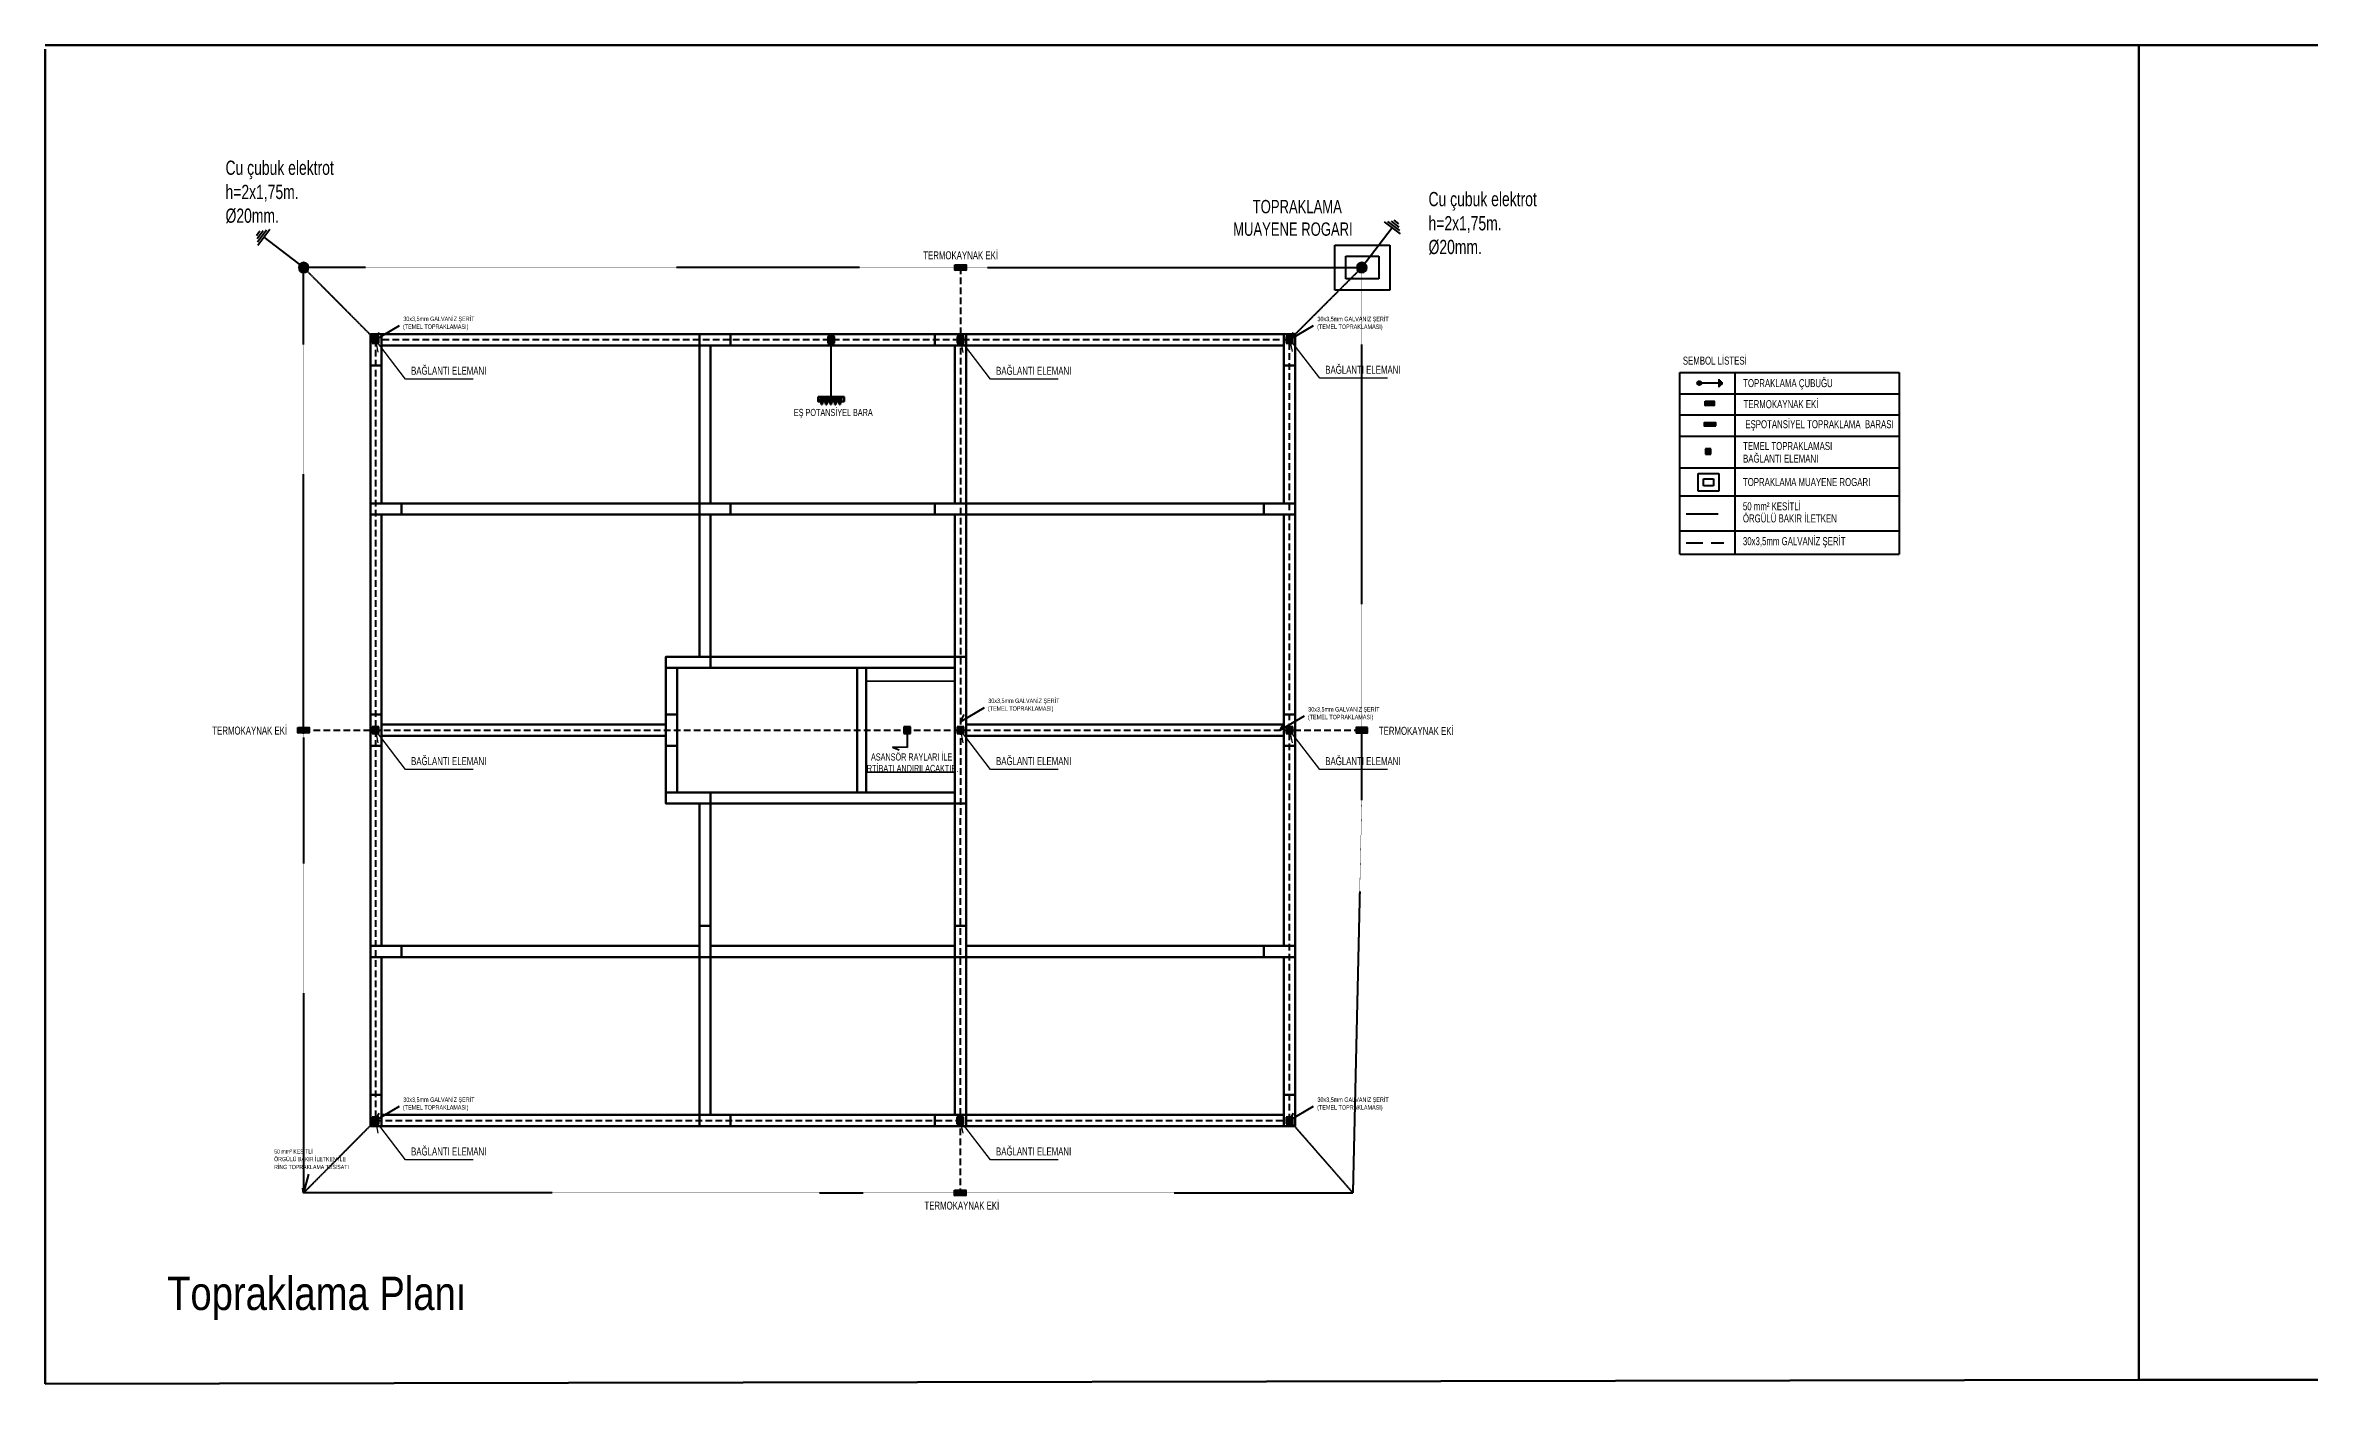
# Model space of a CAD drawing. Header units: millimetres. Extents: x 1811019 to 1873246, y -246515 to -243171.
# Drawn here: x 1848297 to 1853390, y -246515 to -243506 of the extents above; entities that cross this region are included whole.
import ezdxf

# ---------------------------------------------------------------- set-up
doc = ezdxf.new("R2010")
doc.units = ezdxf.units.MM
for name, pattern in [('ACAD_ISO10W100', [18, 12, -3, 0, -3]), ('CONTINOUS', [0]), ('CONTINU', [0]), ('DASHED', [0.75, 0.5, -0.25]), ('DASHED2', [0.375, 0.25, -0.125]), ('su yalıtım', [30, 12, -18])]:
    doc.linetypes.add(name, pattern=pattern)
doc.layers.add('00-TOPRAKLAMA', color=6, linetype='Continuous')
for name, color, linetype, lineweight in [('a_ba', 6, 'Continuous', 50), ('a_duvar', 251, 'Continuous', 35), ('a_görünüş', 32, 'Continuous', 25), ('a_not_text', 7, 'Continuous', 13), ('a_yalıtım_su', 7, 'su yalıtım', 13), ('a_çerçeve_line', 7, 'Continuous', 50), ('Genel', 4, 'CONTINOUS', 40), ('Topraklama', 3, 'DASHED', 40), ('Topraklama Ring', 6, 'DASHED', 40), ('topraklama_ek', 6, 'Continuous', 40), ('topraklama_ring', 6, 'Continuous', 40), ('topraklama_text', 4, 'Continuous', 40), ('topraklamaa', 3, 'Continuous', 40), ('u_genel', 4, 'Continuous', 25), ('u_topraklama_ring', 6, 'Continuous', 40)]:
    doc.layers.add(name, color=color, linetype=linetype, lineweight=lineweight)
doc.styles.add('Grupcad', font='arial.ttf', dxfattribs={"width": 0.7})
doc.styles.add('SELFCAD', font='arial.ttf', dxfattribs={"width": 0.7})
doc.styles.get("Standard").update_dxf_attribs({"font": 'ARIALN.TTF'})

# ---------------------------------------------------------------- blocks, each defined once
blk = doc.blocks.new('BAĞLANTI ELEMANI')
at = {"layer": 'topraklama_ek', "color": 2, "linetype": 'Continuous', "ltscale": 0.4}
for p, q in [((15, 15), (-15, 15)), ((-15, 15), (-15, -15)), ((-15, 4), (15, 4)), ((-14, 10), (-12, 13)), ((-12, 8), (-14, 10)), ((-13, 10), (-12, 13)), ((-12, 8), (-13, 10)), ((-12, 13), (-9, 13)), ((-12, 13), (-9, 13)), ((-9, 8), (-12, 8)), ((-9, 8), (-12, 8)), ((-9, 13), (-7, 10)), ((-9, 13), (-8, 10)), ((-7, 10), (-9, 8)), ((-8, 10), (-9, 8)), ((-5, 15), (-5, -15)), ((-5, -5), (4, 4)), ((4, -5), (-5, 4)), ((4, 15), (4, -15)), ((9, 13), (7, 10)), ((7, 10), (9, 8)), ((9, 13), (8, 10)), ((8, 10), (9, 8)), ((12, 13), (9, 13)), ((12, 13), (9, 13)), ((9, 8), (12, 8)), ((9, 8), (12, 8)), ((14, 10), (12, 13)), ((13, 10), (12, 13)), ((12, 8), (14, 10)), ((12, 8), (13, 10)), ((15, -15), (15, 15)), ((-15, -5), (15, -5)), ((-15, -15), (15, -15)), ((-12, -8), (-14, -11)), ((-14, -11), (-12, -13)), ((-12, -8), (-13, -11)), ((-13, -11), (-12, -13)), ((-9, -8), (-12, -8)), ((-9, -8), (-12, -8)), ((-12, -13), (-9, -13)), ((-12, -13), (-9, -13)), ((-7, -11), (-9, -8)), ((-8, -11), (-9, -8)), ((-9, -13), (-7, -11)), ((-9, -13), (-8, -11)), ((7, -11), (9, -8)), ((9, -13), (7, -11)), ((8, -11), (9, -8)), ((9, -13), (8, -11)), ((9, -8), (12, -8)), ((9, -8), (12, -8)), ((12, -13), (9, -13)), ((12, -13), (9, -13)), ((12, -8), (14, -11)), ((12, -8), (13, -11)), ((14, -11), (12, -13)), ((13, -11), (12, -13))]:
    blk.add_line(p, q, dxfattribs=at)
for centre in [(-11, 10), (10, 10), (-11, -11), (10, -11)]:
    blk.add_circle(centre, 2.4, dxfattribs=at)
blk = doc.blocks.new('ESPOTANSIYEL TOPR.BARASI')
at = {"layer": 'topraklamaa', "linetype": 'Continuous', "lineweight": 50}
for p, q in [((-22.8, 8.9), (-22.8, 7.6)), ((-22.6, 9.2), (-21.6, 10)), ((-21.4, 10.3), (-21.4, 14.9)), ((-18.3, 14.8), (-21.4, 14.8)), ((-20.8, 14.9), (-20.8, 16.8)), ((-20.8, 16.8), (-18.9, 16.8)), ((-20.1, 10.3), (-20.1, 14.8)), ((-20.1, 14.8), (-20.1, 10.3)), ((-19.9, 14.8), (-19.9, 10.3)), ((-18.9, 16.8), (-18.9, 15.1)), ((-18.3, 10.3), (-18.3, 14.9)), ((-17.1, 9.2), (-18.1, 9.9)), ((-16.9, 7.4), (-16.9, 8.9)), ((-12.6, 8.9), (-12.6, 7.6)), ((-12.5, 9.2), (-11.4, 10)), ((-11.3, 10.3), (-11.3, 14.9)), ((-8.2, 14.8), (-11.3, 14.8)), ((-10.7, 14.9), (-10.7, 16.8)), ((-10.7, 16.8), (-8.7, 16.8)), ((-9.9, 10.3), (-9.9, 14.8)), ((-9.9, 14.8), (-9.9, 10.3)), ((-9.7, 14.8), (-9.7, 10.3)), ((-8.7, 16.8), (-8.7, 15.1)), ((-8.2, 10.3), (-8.2, 14.9)), ((-6.9, 9.2), (-8, 9.9)), ((-6.7, 7.4), (-6.7, 8.9)), ((-2.5, 8.9), (-2.5, 7.6)), ((-2.3, 9.2), (-1.2, 10)), ((-1.1, 10.3), (-1.1, 14.9)), ((2, 14.8), (-1.1, 14.8)), ((-0.5, 14.9), (-0.5, 16.8)), ((-0.5, 16.8), (1.5, 16.8)), ((0.3, 10.3), (0.3, 14.8)), ((0.3, 14.8), (0.3, 10.3)), ((0.5, 14.8), (0.5, 10.3)), ((1.5, 16.8), (1.5, 15.1)), ((2, 10.3), (2, 14.9)), ((3.3, 9.2), (2.2, 9.9)), ((3.5, 7.4), (3.5, 8.9)), ((7.7, 8.9), (7.7, 7.6)), ((7.9, 9.2), (8.9, 10)), ((9.1, 10.3), (9.1, 14.9)), ((12.2, 14.8), (9.1, 14.8)), ((9.7, 14.9), (9.7, 16.8)), ((9.7, 16.8), (11.7, 16.8)), ((10.5, 10.3), (10.5, 14.8)), ((10.5, 14.8), (10.5, 10.3)), ((10.7, 14.8), (10.7, 10.3)), ((11.7, 16.8), (11.7, 15.1)), ((12.2, 10.3), (12.2, 14.9)), ((13.5, 9.2), (12.4, 9.9)), ((13.7, 7.4), (13.7, 8.9)), ((17.9, 8.9), (17.9, 7.6)), ((18.1, 9.2), (19.1, 10)), ((19.3, 10.3), (19.3, 14.9)), ((22.4, 14.8), (19.3, 14.8)), ((19.9, 14.9), (19.9, 16.8)), ((19.9, 16.8), (21.9, 16.8)), ((20.7, 10.3), (20.7, 14.8)), ((20.7, 14.8), (20.7, 10.3)), ((20.9, 14.8), (20.9, 10.3)), ((21.9, 16.8), (21.9, 15.1)), ((22.4, 10.3), (22.4, 14.9)), ((23.7, 9.2), (22.6, 9.9)), ((23.9, 7.4), (23.9, 8.9))]:
    blk.add_line(p, q, dxfattribs=at)
at = {"layer": 'topraklamaa', "color": 1, "linetype": 'Continuous', "lineweight": 50}
blk.add_lwpolyline([(29.1, 0), (-29.1, 0), (-29.1, 10.2), (29.1, 10.2)], close=True, dxfattribs=at)
at = {"layer": 'topraklamaa', "linetype": 'Continuous', "lineweight": 50}
for centre in [(-19.8, 4.7), (-9.7, 4.7), (0.5, 4.7), (10.7, 4.7), (20.9, 4.7)]:
    blk.add_circle(centre, 1.72, dxfattribs=at)
for centre, radius, start, end in [((-19.9, 4.8), 3.92, 140.3008, 37.1292), ((-23.2, 7.6), 0.429, 320.3008, 0), ((-22.4, 8.9), 0.429, 127.6759, 180), ((-21.9, 10.3), 0.429, 307.6759, 0), ((-17.9, 10.3), 0.429, 180, 237.6708), ((-17.3, 8.9), 0.429, 0, 57.6708), ((-16.4, 7.4), 0.429, 180, 217.1292), ((-9.7, 4.8), 3.92, 140.3008, 37.1292), ((-13.1, 7.6), 0.429, 320.3008, 0), ((-12.2, 8.9), 0.429, 127.6759, 180), ((-11.7, 10.3), 0.429, 307.6759, 0), ((-7.7, 10.3), 0.429, 180, 237.6708), ((-7.1, 8.9), 0.429, 0, 57.6708), ((-6.2, 7.4), 0.429, 180, 217.1292), ((0.5, 4.8), 3.92, 140.3008, 37.1292), ((-2.9, 7.6), 0.429, 320.3008, 0), ((-2, 8.9), 0.429, 127.6759, 180), ((-1.5, 10.3), 0.429, 307.6759, 0), ((2.4, 10.3), 0.429, 180, 237.6708), ((3.1, 8.9), 0.429, 0, 57.6708), ((3.9, 7.4), 0.429, 180, 217.1292), ((10.6, 4.8), 3.92, 140.3008, 37.1292), ((7.3, 7.6), 0.429, 320.3008, 0), ((8.2, 8.9), 0.429, 127.6759, 180), ((8.7, 10.3), 0.429, 307.6759, 0), ((12.6, 10.3), 0.429, 180, 237.6708), ((13.3, 8.9), 0.429, 0, 57.6708), ((14.1, 7.4), 0.429, 180, 217.1292), ((20.8, 4.8), 3.92, 140.3008, 37.1292), ((17.5, 7.6), 0.429, 320.3008, 0), ((18.3, 8.9), 0.429, 127.6759, 180), ((18.9, 10.3), 0.429, 307.6759, 0), ((22.8, 10.3), 0.429, 180, 237.6708), ((23.4, 8.9), 0.429, 0, 57.6708), ((24.3, 7.4), 0.429, 180, 217.1292)]:
    blk.add_arc(centre, radius, start, end, dxfattribs=at)
blk = doc.blocks.new('toprak_cubuk')
at = {"layer": 'Topraklama', "linetype": 'Continuous', "ltscale": 13}
h = blk.add_hatch(color=1, dxfattribs=at)
h.paths.add_polyline_path([(0, -45), (0, 0), (0, 45, -1)])
h.paths.add_polyline_path([(0, 45), (0, 0), (0, -45, -1)])
at = {"layer": 'Topraklama', "color": 1, "linetype": 'Continuous', "ltscale": 13}
for p, q in [((0, -450), (0, 0)), ((-90, -450), (90, -450)), ((-90, -450), (90, -450)), ((-68, -471), (68, -471)), ((-68, -471), (68, -471)), ((-45, -492), (45, -492)), ((-45, -492), (45, -492)), ((-29, -513), (24, -513))]:
    blk.add_line(p, q, dxfattribs=at)
blk.add_circle((0, 0), 44.7, dxfattribs=at)
blk = doc.blocks.new('u_menhol')
at = {"layer": 'u_topraklama_ring', "color": 2, "linetype": 'CONTINOUS', "ltscale": 2}
for p, q in [((-124, 101), (124, 101)), ((-124, -101), (-124, 101)), ((-74, 51), (74, 51)), ((-74, -51), (-74, 51)), ((74, 51), (74, -51)), ((124, 101), (124, -101)), ((124, -101), (-124, -101)), ((74, -51), (-74, -51))]:
    blk.add_line(p, q, dxfattribs=at)
blk = doc.blocks.new('termokaynak')
at = {"layer": 'topraklama_ring', "linetype": 'CONTINOUS'}
blk.add_hatch(color=5, dxfattribs=at).paths.add_polyline_path([(51, 24), (-51, 24), (-51, -24), (51, -24)])
at = {"layer": 'topraklama_ring', "color": 5, "linetype": 'CONTINOUS'}
for p, q in [((-51, -24), (51, 24)), ((-51, 24), (51, -24))]:
    blk.add_line(p, q, dxfattribs=at)
blk.add_lwpolyline([(-51, 24), (51, 24), (51, -24), (-51, -24)], close=True, dxfattribs=at)

msp = doc.modelspace()

# ---------------------------------------------------------------- hatches: boundary and pattern name
at = {"layer": 'Topraklama', "linetype": 'Continuous', "ltscale": 13}
h = msp.add_hatch(color=1, dxfattribs=at)
h.paths.add_polyline_path([(1852021.2, -244265.9), (1852016.7, -244265.9), (1852012.2, -244265.9, -1)])
h.paths.add_polyline_path([(1852012.2, -244265.9), (1852016.7, -244265.9), (1852021.2, -244265.9, -1)])
at = {"layer": 'topraklama_ring', "linetype": 'CONTINOUS'}
msp.add_hatch(color=5, dxfattribs=at).paths.add_polyline_path([(1852050.2, -244306.4), (1852029.9, -244306.4), (1852029.9, -244316.1), (1852050.2, -244316.1)])
at = {"layer": 'topraklamaa'}
msp.add_hatch(color=3, dxfattribs=at).paths.add_polyline_path([(1852053.9, -244362.2), (1852053.9, -244355.5), (1852027.7, -244355.5), (1852027.7, -244362.2)])

# ---------------------------------------------------------------- linework, layer by layer
at = {"layer": '00-TOPRAKLAMA', "color": 7}
for points in [[(1849259, -244257.1), (1849106.9, -244257.1), (1849039, -244168.5), (1849044.5, -244196.6)], [(1850574.8, -244257.3), (1850422.7, -244257.3), (1850354.8, -244168.7), (1850360.3, -244196.8)], [(1851315.2, -244255), (1851163.1, -244255), (1851095.2, -244166.5), (1851100.7, -244194.6)], [(1849259, -245134.7), (1849106.9, -245134.7), (1849039, -245046.2), (1849044.5, -245074.3)], [(1850574.7, -245134.7), (1850422.6, -245134.7), (1850354.7, -245046.2), (1850360.2, -245074.3)], [(1851315.2, -245134.8), (1851163.1, -245134.8), (1851095.2, -245046.2), (1851100.7, -245074.3)], [(1849259, -246012.3), (1849106.9, -246012.3), (1849039, -245923.7), (1849044.5, -245951.8)], [(1850574.6, -246012.3), (1850422.5, -246012.3), (1850354.6, -245923.7), (1850360.1, -245951.8)]]:
    msp.add_lwpolyline(points, dxfattribs=at)
at = {"layer": 'a_ba', "color": 253}
for p, q in [((1849692.6, -245011.2), (1849692.6, -244906.2)), ((1849717.6, -245011.2), (1849717.6, -244906.2)), ((1849792.6, -244906.2), (1850342.6, -244906.2)), ((1850122.6, -244906.2), (1850122.6, -245186.2)), ((1850142.6, -245186.2), (1850142.6, -244906.2)), ((1849692.6, -245186.2), (1849692.6, -245081.2)), ((1849717.6, -245186.2), (1849717.6, -245081.2)), ((1850342.6, -245186.2), (1849792.6, -245186.2))]:
    msp.add_line(p, q, dxfattribs=at)
for points in [[(1849027.6, -244226.2), (1849052.6, -244226.2), (1849052.6, -244156.2), (1849027.6, -244156.2)], [(1849052.6, -244156.2), (1849767.6, -244156.2), (1849767.6, -244181.2), (1849052.6, -244181.2)], [(1849837.6, -244181.2), (1849837.6, -244156.2), (1849767.6, -244156.2), (1849767.6, -244181.2)], [(1849837.6, -244156.2), (1850297.6, -244156.2), (1850297.6, -244181.2), (1849837.6, -244181.2)], [(1850367.6, -244181.2), (1850367.6, -244156.2), (1850297.6, -244156.2), (1850297.6, -244181.2)], [(1850367.6, -244156.2), (1851082.6, -244156.2), (1851082.6, -244181.2), (1850367.6, -244181.2)], [(1851082.6, -244226.2), (1851107.6, -244226.2), (1851107.6, -244156.2), (1851082.6, -244156.2)], [(1849767.6, -244181.2), (1849792.6, -244181.2), (1849792.6, -244536.2), (1849767.6, -244536.2)], [(1850342.6, -244181.2), (1850367.6, -244181.2), (1850367.6, -244536.2), (1850342.6, -244536.2)], [(1849027.6, -244226.2), (1849052.6, -244226.2), (1849052.6, -244536.2), (1849027.6, -244536.2)], [(1851082.6, -244226.2), (1851107.6, -244226.2), (1851107.6, -244536.2), (1851082.6, -244536.2)], [(1849027.6, -244536.2), (1849027.6, -244561.2), (1849097.6, -244561.2), (1849097.6, -244536.2)], [(1849027.6, -244561.2), (1849052.6, -244561.2), (1849052.6, -245011.2), (1849027.6, -245011.2)], [(1849097.6, -244536.2), (1849767.6, -244536.2), (1849767.6, -244561.2), (1849097.6, -244561.2)], [(1849837.6, -244561.2), (1849837.6, -244536.2), (1849767.6, -244536.2), (1849767.6, -244561.2)], [(1849767.6, -244561.2), (1849792.6, -244561.2), (1849792.6, -244881.2), (1849767.6, -244881.2)], [(1849837.6, -244536.2), (1850297.6, -244536.2), (1850297.6, -244561.2), (1849837.6, -244561.2)], [(1850367.6, -244561.2), (1850367.6, -244536.2), (1850297.6, -244536.2), (1850297.6, -244561.2)], [(1850342.6, -244561.2), (1850367.6, -244561.2), (1850367.6, -244881.2), (1850342.6, -244881.2)], [(1850367.6, -244536.2), (1851037.6, -244536.2), (1851037.6, -244561.2), (1850367.6, -244561.2)], [(1851037.6, -244536.2), (1851037.6, -244561.2), (1851107.6, -244561.2), (1851107.6, -244536.2)], [(1851082.6, -244561.2), (1851107.6, -244561.2), (1851107.6, -245011.2), (1851082.6, -245011.2)], [(1849792.6, -244906.2), (1849792.6, -244881.2), (1849692.6, -244881.2), (1849692.6, -244906.2)], [(1850342.6, -244881.2), (1850367.6, -244881.2), (1850367.6, -245211.2), (1850342.6, -245211.2), (1850342.6, -245186.2), (1850342.6, -245186.2), (1850342.6, -244906.2), (1850342.6, -244906.2)], [(1849027.6, -245081.2), (1849052.6, -245081.2), (1849052.6, -245011.2), (1849027.6, -245011.2)], [(1849692.6, -245081.2), (1849717.6, -245081.2), (1849717.6, -245011.2), (1849692.6, -245011.2)], [(1851082.6, -245081.2), (1851107.6, -245081.2), (1851107.6, -245011.2), (1851082.6, -245011.2)], [(1849027.6, -245081.2), (1849052.6, -245081.2), (1849052.6, -245531.2), (1849027.6, -245531.2)], [(1849052.6, -245033.7), (1849692.6, -245033.7), (1849692.6, -245058.7), (1849052.6, -245058.7)], [(1850367.6, -245033.7), (1851082.6, -245033.7), (1851082.6, -245058.7), (1850367.6, -245058.7)], [(1851082.6, -245081.2), (1851107.6, -245081.2), (1851107.6, -245531.2), (1851082.6, -245531.2)], [(1849792.6, -245211.2), (1849792.6, -245186.2), (1849692.6, -245186.2), (1849692.6, -245211.2)], [(1849767.6, -245211.2), (1849792.6, -245211.2), (1849792.6, -245486.2), (1849767.6, -245486.2)], [(1850342.6, -245211.2), (1850367.6, -245211.2), (1850367.6, -245486.2), (1850342.6, -245486.2)], [(1849767.6, -245556.2), (1849792.6, -245556.2), (1849792.6, -245486.2), (1849767.6, -245486.2)], [(1850342.6, -245556.2), (1850367.6, -245556.2), (1850367.6, -245486.2), (1850342.6, -245486.2)], [(1849027.6, -245531.2), (1849027.6, -245556.2), (1849097.6, -245556.2), (1849097.6, -245531.2)], [(1849097.6, -245531.2), (1849767.6, -245531.2), (1849767.6, -245556.2), (1849097.6, -245556.2)], [(1849792.6, -245531.2), (1850342.6, -245531.2), (1850342.6, -245556.2), (1849792.6, -245556.2)], [(1850367.6, -245531.2), (1851037.6, -245531.2), (1851037.6, -245556.2), (1850367.6, -245556.2)], [(1851037.6, -245531.2), (1851037.6, -245556.2), (1851107.6, -245556.2), (1851107.6, -245531.2)], [(1849027.6, -245556.2), (1849052.6, -245556.2), (1849052.6, -245866.2), (1849027.6, -245866.2)], [(1849767.6, -245556.2), (1849792.6, -245556.2), (1849792.6, -245911.2), (1849767.6, -245911.2)], [(1850342.6, -245556.2), (1850367.6, -245556.2), (1850367.6, -245911.2), (1850342.6, -245911.2)], [(1851082.6, -245556.2), (1851107.6, -245556.2), (1851107.6, -245866.2), (1851082.6, -245866.2)], [(1849027.6, -245936.2), (1849052.6, -245936.2), (1849052.6, -245866.2), (1849027.6, -245866.2)], [(1851082.6, -245936.2), (1851107.6, -245936.2), (1851107.6, -245866.2), (1851082.6, -245866.2)], [(1849052.6, -245911.2), (1849767.6, -245911.2), (1849767.6, -245936.2), (1849052.6, -245936.2)], [(1849767.6, -245911.2), (1849767.6, -245936.2), (1849837.6, -245936.2), (1849837.6, -245911.2)], [(1849837.6, -245911.2), (1850297.6, -245911.2), (1850297.6, -245936.2), (1849837.6, -245936.2)], [(1850367.6, -245936.2), (1850367.6, -245911.2), (1850297.6, -245911.2), (1850297.6, -245936.2)], [(1850367.6, -245911.2), (1851082.6, -245911.2), (1851082.6, -245936.2), (1850367.6, -245936.2)]]:
    msp.add_lwpolyline(points, close=True, dxfattribs=at)
for points in [[(1849792.6, -244881.2), (1850342.6, -244881.2)], [(1849792.6, -245211.2), (1850342.6, -245211.2)]]:
    msp.add_lwpolyline(points, dxfattribs=at)
at = {"layer": 'a_duvar'}
for p, q in [((1850342.6, -244881.2), (1850342.6, -244881.2)), ((1850342.6, -244936.2), (1850142.6, -244936.2)), ((1850342.6, -245140.2), (1850142.6, -245140.2))]:
    msp.add_line(p, q, dxfattribs=at)
at = {"layer": 'a_görünüş', "color": 251}
msp.add_line((1853005.4, -243506.5), (1853005.4, -246036.8), dxfattribs=at)
at = {"layer": 'a_yalıtım_su', "const_width": 1}
msp.add_lwpolyline([(1849027.6, -244156.2), (1851107.6, -244156.2), (1851107.6, -245936.2), (1849027.6, -245936.2)], close=True, dxfattribs=at)
at = {"layer": 'a_çerçeve_line'}
for p, q in [((1853005.4, -243506.5), (1848296.5, -243506.5)), ((1848296.5, -243515.2), (1848296.5, -246515.2)), ((1853005.4, -246506.5), (1848296.5, -246515.2))]:
    msp.add_line(p, q, dxfattribs=at)
msp.add_lwpolyline([(1872123.9, -246506.5), (1872123.9, -243506.5), (1853005.4, -243506.5), (1853005.4, -246506.5)], close=True, dxfattribs=at)
at = {"layer": 'Genel', "linetype": 'CONTINU'}
for points in [[(1849092.3, -244137.2), (1849039, -244168.5), (1849047.6, -244152.1)], [(1851148.5, -244137.4), (1851095.1, -244168.7), (1851103.8, -244152.3)], [(1850408, -244995.8), (1850354.7, -245027.1), (1850363.4, -245010.7)], [(1851127.7, -245014.9), (1851074.3, -245046.2), (1851083, -245029.8)], [(1849092.3, -245892.4), (1849039, -245923.7), (1849047.6, -245907.3)], [(1851148.5, -245892.4), (1851095.1, -245923.7), (1851103.8, -245907.3)], [(1848888.3, -246044.2), (1848877.6, -246086.2), (1848875.8, -246075.6)]]:
    msp.add_lwpolyline(points, dxfattribs=at)
at = {"layer": 'Topraklama', "ltscale": 30}
for p, q in [((1850354.8, -244006.2), (1850354.5, -246086.2)), ((1848877.6, -245046.1), (1851257.6, -245046.2))]:
    msp.add_line(p, q, dxfattribs=at)
at = {"layer": 'Topraklama', "linetype": 'CONTINU'}
for p, q in [((1850063.9, -244296.8), (1850063.9, -244168.7)), ((1850234.8, -245046), (1850234.8, -245084.8)), ((1850234.8, -245084.8), (1850202.3, -245084.1)), ((1850202.3, -245084.1), (1850216.7, -245090.2))]:
    msp.add_line(p, q, dxfattribs=at)
at = {"layer": 'Topraklama', "color": 1, "linetype": 'Continuous', "ltscale": 13}
for p, q in [((1852061.7, -244265.9), (1852016.7, -244265.9)), ((1852061.7, -244274.9), (1852061.7, -244256.9)), ((1852061.7, -244274.9), (1852061.7, -244256.9)), ((1852063.8, -244272.7), (1852063.8, -244259.2)), ((1852063.8, -244272.7), (1852063.8, -244259.2)), ((1852065.9, -244270.4), (1852065.9, -244261.4)), ((1852065.9, -244270.4), (1852065.9, -244261.4)), ((1852068, -244268.8), (1852068, -244263.6))]:
    msp.add_line(p, q, dxfattribs=at)
at = {"layer": 'Topraklama', "ltscale": 30}
msp.add_lwpolyline([(1849039, -244168.5), (1849039, -245923.7), (1851095.1, -245923.7), (1851095.1, -244168.7), (1849052.6, -244168.7)], dxfattribs=at)
at = {"layer": 'Topraklama', "color": 1, "linetype": 'Continuous', "ltscale": 13}
msp.add_circle((1852016.7, -244265.9), 4.47, dxfattribs=at)
at = {"layer": 'Topraklama Ring'}
for p, q in [((1848877.6, -245062.7), (1848877.6, -244006.2)), ((1850127.6, -244006.2), (1848877.6, -244006.2)), ((1848877.6, -244006.2), (1849039, -244168.6)), ((1850127.6, -244006.2), (1851257.6, -244006.2)), ((1851095.1, -244168.7), (1851257.6, -244006.2)), ((1851257.6, -245203.2), (1851257.6, -244006.2)), ((1848877.6, -245062.7), (1848877.6, -246086.2)), ((1851257.6, -245203.2), (1851237.4, -246086.2)), ((1849039, -245923.8), (1848877.6, -246086.2)), ((1851095.3, -245923.9), (1851237.4, -246086.2)), ((1850038.2, -246086.2), (1848877.6, -246086.2)), ((1850038.2, -246086.2), (1851237.4, -246086.2))]:
    msp.add_line(p, q, dxfattribs=at)
at = {"layer": 'topraklama_ek', "color": 2, "linetype": 'Continuous', "ltscale": 0.4}
for p, q in [((1852042.3, -244413.8), (1852030.3, -244413.8)), ((1852030.3, -244413.8), (1852030.3, -244425.8)), ((1852030.3, -244418), (1852042.3, -244418)), ((1852030.7, -244415.6), (1852031.4, -244414.5)), ((1852031.4, -244416.8), (1852030.7, -244415.6)), ((1852030.9, -244415.6), (1852031.5, -244414.6)), ((1852031.5, -244416.6), (1852030.9, -244415.6)), ((1852031.4, -244414.5), (1852032.7, -244414.5)), ((1852032.7, -244416.8), (1852031.4, -244416.8)), ((1852031.5, -244414.6), (1852032.6, -244414.6)), ((1852032.6, -244416.6), (1852031.5, -244416.6)), ((1852032.6, -244414.6), (1852033.2, -244415.6)), ((1852033.2, -244415.6), (1852032.6, -244416.6)), ((1852032.7, -244414.5), (1852033.4, -244415.6)), ((1852033.4, -244415.6), (1852032.7, -244416.8)), ((1852034.5, -244413.8), (1852034.5, -244425.8)), ((1852034.5, -244421.6), (1852038.1, -244418)), ((1852038.1, -244421.6), (1852034.5, -244418)), ((1852038.1, -244413.8), (1852038.1, -244425.8)), ((1852039.8, -244414.5), (1852039.1, -244415.6)), ((1852039.1, -244415.6), (1852039.8, -244416.8)), ((1852039.9, -244414.6), (1852039.3, -244415.6)), ((1852039.3, -244415.6), (1852039.9, -244416.6)), ((1852041.1, -244414.5), (1852039.8, -244414.5)), ((1852039.8, -244416.8), (1852041.1, -244416.8)), ((1852041, -244414.6), (1852039.9, -244414.6)), ((1852039.9, -244416.6), (1852041, -244416.6)), ((1852041.6, -244415.6), (1852041, -244414.6)), ((1852041, -244416.6), (1852041.6, -244415.6)), ((1852041.8, -244415.6), (1852041.1, -244414.5)), ((1852041.1, -244416.8), (1852041.8, -244415.6)), ((1852042.3, -244425.8), (1852042.3, -244413.8)), ((1852030.3, -244421.6), (1852042.3, -244421.6)), ((1852030.3, -244425.8), (1852042.3, -244425.8)), ((1852031.4, -244422.9), (1852030.7, -244424)), ((1852030.7, -244424), (1852031.4, -244425.2)), ((1852031.5, -244423), (1852030.9, -244424)), ((1852030.9, -244424), (1852031.5, -244425)), ((1852032.7, -244422.9), (1852031.4, -244422.9)), ((1852031.4, -244425.2), (1852032.7, -244425.2)), ((1852032.6, -244423), (1852031.5, -244423)), ((1852031.5, -244425), (1852032.6, -244425)), ((1852033.2, -244424), (1852032.6, -244423)), ((1852032.6, -244425), (1852033.2, -244424)), ((1852033.4, -244424), (1852032.7, -244422.9)), ((1852032.7, -244425.2), (1852033.4, -244424)), ((1852039.1, -244424), (1852039.8, -244422.9)), ((1852039.8, -244425.2), (1852039.1, -244424)), ((1852039.3, -244424), (1852039.9, -244423)), ((1852039.9, -244425), (1852039.3, -244424)), ((1852039.8, -244422.9), (1852041.1, -244422.9)), ((1852041.1, -244425.2), (1852039.8, -244425.2)), ((1852039.9, -244423), (1852041, -244423)), ((1852041, -244425), (1852039.9, -244425)), ((1852041, -244423), (1852041.6, -244424)), ((1852041.6, -244424), (1852041, -244425)), ((1852041.1, -244422.9), (1852041.8, -244424)), ((1852041.8, -244424), (1852041.1, -244425.2))]:
    msp.add_line(p, q, dxfattribs=at)
for centre in [(1852032.1, -244415.6), (1852040.5, -244415.6), (1852032.1, -244424), (1852040.5, -244424)]:
    msp.add_circle(centre, 0.96, dxfattribs=at)
at = {"layer": 'topraklama_ring', "color": 5, "linetype": 'CONTINOUS'}
for p, q in [((1852029.9, -244316.1), (1852050.2, -244306.4)), ((1852029.9, -244306.4), (1852050.2, -244316.1))]:
    msp.add_line(p, q, dxfattribs=at)
at = {"layer": 'topraklama_ring', "color": 2, "linetype": 'CONTINOUS', "ltscale": 2}
for p, q in [((1852014.5, -244469.4), (1852060.6, -244469.4)), ((1852014.5, -244508.6), (1852014.5, -244469.4)), ((1852060.6, -244469.4), (1852060.6, -244508.6)), ((1852060.6, -244508.6), (1852014.5, -244508.6)), ((1852026.5, -244481.4), (1852048.6, -244481.4)), ((1852026.5, -244496.6), (1852026.5, -244481.4)), ((1852048.6, -244496.6), (1852026.5, -244496.6)), ((1852048.6, -244481.4), (1852048.6, -244496.6))]:
    msp.add_line(p, q, dxfattribs=at)
at = {"layer": 'topraklama_ring', "linetype": 'ACAD_ISO10W100', "ltscale": 6}
msp.add_line((1851987.2, -244559.5), (1852072.2, -244559.5), dxfattribs=at)
at = {"layer": 'topraklama_ring', "color": 5, "linetype": 'CONTINOUS'}
msp.add_lwpolyline([(1852029.9, -244306.4), (1852050.2, -244306.4), (1852050.2, -244316.1), (1852029.9, -244316.1)], close=True, dxfattribs=at)
at = {"layer": 'topraklamaa', "color": 4, "linetype": 'Continuous', "ltscale": 2}
for p, q in [((1851972.8, -244241.9), (1852466.2, -244241.9)), ((1851972.8, -244650.7), (1851972.8, -244241.9)), ((1852096.9, -244241.9), (1852096.9, -244650.7)), ((1852466.2, -244241.9), (1852466.2, -244650.7)), ((1851972.8, -244290), (1852466.2, -244290)), ((1851972.8, -244337.4), (1852466.2, -244337.4)), ((1851972.8, -244384.9), (1852466.2, -244384.9)), ((1851972.8, -244384.9), (1852466.2, -244384.9)), ((1851972.8, -244456.1), (1852466.2, -244456.1)), ((1851972.8, -244456.1), (1852466.2, -244456.1)), ((1851972.8, -244519.4), (1852466.2, -244519.4)), ((1851972.8, -244597.8), (1852466.2, -244597.8)), ((1851972.8, -244650.7), (1852466.2, -244650.7))]:
    msp.add_line(p, q, dxfattribs=at)
at = {"layer": 'topraklamaa', "linetype": 'DASHED2', "ltscale": 150}
msp.add_line((1851987.2, -244624.9), (1852072.2, -244624.9), dxfattribs=at)
at = {"layer": 'topraklamaa', "linetype": 'CONTINOUS', "ltscale": 4}
msp.add_lwpolyline([(1852053.9, -244362.2), (1852053.9, -244355.5), (1852027.7, -244355.5), (1852027.7, -244362.2)], close=True, dxfattribs=at)

# ---------------------------------------------------------------- block references
at = {"layer": 'Genel', "linetype": 'CONTINU', "xscale": 0.25, "yscale": 0.25, "zscale": 0.25}
for p in [(1850354.8, -244006.2), (1848877.6, -245046.1), (1850354.5, -246086.2)]:
    msp.add_blockref('termokaynak', p, dxfattribs=at)
at = {"layer": 'Genel', "linetype": 'CONTINU', "xscale": -0.25, "yscale": 0.25, "zscale": 0.25, "rotation": 359.7390775974075}
msp.add_blockref('termokaynak', (1851257.6, -245046.2), dxfattribs=at)
at = {"layer": 'Topraklama', "xscale": -0.25, "yscale": 0.25, "zscale": 0.25}
for p, rotation in [((1851257.6, -244006.2), 142.6500587564336), ((1848877.6, -244006.2), 232.6500587564336)]:
    msp.add_blockref('toprak_cubuk', p, dxfattribs=dict(at, rotation=rotation))
at = {"layer": 'topraklama_ek', "color": 2, "linetype": 'Continuous', "ltscale": 0.4, "xscale": 0.5, "yscale": 0.5, "zscale": 0.5}
for p in [(1849039, -244168.5), (1850063.9, -244168.7), (1850354.8, -244168.7), (1851095.2, -244168.8), (1849039, -245046.1), (1850234.7, -245045.9), (1850354.7, -245046.2), (1851095.2, -245046.3), (1849039, -245923.8), (1850354.6, -245923.7), (1851095.2, -245923.8)]:
    msp.add_blockref('BAĞLANTI ELEMANI', p, dxfattribs=at)
at = {"layer": 'topraklamaa', "linetype": 'DASHED2', "ltscale": 2, "rotation": 180}
msp.add_blockref('ESPOTANSIYEL TOPR.BARASI', (1850063.9, -244296.8), dxfattribs=at)
at = {"layer": 'u_topraklama_ring', "linetype": 'ACAD_ISO10W100', "ltscale": 0.4, "xscale": 0.5, "yscale": 0.5, "zscale": 0.5}
msp.add_blockref('u_menhol', (1851258.7, -244006.2), dxfattribs=at)

# ---------------------------------------------------------------- texts
at = {"layer": 'a_not_text'}
msp.add_text('Topraklama Planı', height=75, dxfattribs=at).set_placement((1848570.5, -246349.6))
at = {"layer": 'Genel', "linetype": 'CONTINU', "style": 'Grupcad', "width": 0.7}
for s, height, p in [('TERMOKAYNAK EKİ', 18, (1850271.2, -243987.6)), ('(TEMEL TOPRAKLAMASI)', 10, (1849101, -244143.9, 0)), ('30x3,5mm GALVANİZ ŞERİT', 10, (1849101.7, -244126.4, 0)), ('(TEMEL TOPRAKLAMASI)', 10, (1851157.2, -244144.1, 0)), ('30x3,5mm GALVANİZ ŞERİT', 10, (1851157.9, -244126.7, 0)), ('BAĞLANTI ELEMANI', 18, (1849119.3, -244247)), ('BAĞLANTI ELEMANI', 18, (1850435.1, -244247.2)), ('BAĞLANTI ELEMANI', 18, (1851175.5, -244244.9)), ('30x3,5mm GALVANİZ ŞERİT', 10, (1850417.4, -244985, 0)), ('(TEMEL TOPRAKLAMASI)', 10, (1850416.7, -245002.5, 0)), ('(TEMEL TOPRAKLAMASI)', 10, (1851136.4, -245021.6, 0)), ('30x3,5mm GALVANİZ ŞERİT', 10, (1851137.1, -245004.2, 0)), ('TERMOKAYNAK EKİ', 18, (1848672.2, -245056)), ('BAĞLANTI ELEMANI', 18, (1849119.3, -245124.6)), ('BAĞLANTI ELEMANI', 18, (1850435, -245124.6)), ('BAĞLANTI ELEMANI', 18, (1851175.5, -245124.7)), ('(TEMEL TOPRAKLAMASI)', 10, (1849101, -245899.1, 0)), ('30x3,5mm GALVANİZ ŞERİT', 10, (1849101.7, -245881.7, 0)), ('(TEMEL TOPRAKLAMASI)', 10, (1851157.2, -245899.1, 0)), ('30x3,5mm GALVANİZ ŞERİT', 10, (1851157.9, -245881.7, 0)), ('50 mm² KESİTLİ', 9.6, (1848811.3, -245998)), ('BAĞLANTI ELEMANI', 18, (1849119.3, -246002.2)), ('BAĞLANTI ELEMANI', 18, (1850434.9, -246002.2)), ('ÖRGÜLÜ BAKIR İLETKEN İLE', 9.6, (1848811.3, -246015.1)), ('RİNG TOPRAKLAMA TESİSATI', 9.6, (1848811.3, -246032.9)), ('TERMOKAYNAK EKİ', 18, (1850273.9, -246123.9))]:
    msp.add_text(s, height=height, dxfattribs=at).set_placement(p)
msp.add_text('TERMOKAYNAK EKİ', height=18, rotation=359.7391, dxfattribs=at).set_placement((1851295.9, -245056.3))
at = {"layer": 'topraklama_text', "color": 1, "linetype": 'CONTINU', "style": 'Grupcad', "width": 0.7}
for s, p in [('EŞ POTANSİYEL BARA', (1849980.2, -244339.8)), ('İRTİBATLANDIRILACAKTIR.', (1850139.9, -245140.1)), ('ASANSÖR RAYLARI İLE', (1850153.7, -245114.3))]:
    msp.add_text(s, height=16, dxfattribs=at).set_placement(p)
at = {"layer": 'topraklamaa', "color": 4, "linetype": 'Continuous', "ltscale": 2, "style": 'Grupcad', "width": 0.7}
for s, p in [('SEMBOL LİSTESİ', (1851979.7, -244224.3, -7143.3)), ('TOPRAKLAMA ÇUBUĞU', (1852115.4, -244274.9, -5952.8)), ('TERMOKAYNAK EKİ', (1852116.4, -244322.2)), (' EŞPOTANSİYEL TOPRAKLAMA  BARASI', (1852115.4, -244367.3, -5952.8)), ('TEMEL TOPRAKLAMASI', (1852115.2, -244416.3)), ('BAĞLANTI ELEMANI', (1852115.2, -244444.7)), ('TOPRAKLAMA MUAYENE ROGARI', (1852114.8, -244497.3, -7143.3)), ('50 mm² KESİTLİ', (1852114.8, -244551.8, -7143.3)), ('ÖRGÜLÜ BAKIR İLETKEN', (1852114.8, -244579, -7143.3)), ('30x3,5mm GALVANİZ ŞERİT', (1852114.8, -244630.2, -7143.3))]:
    msp.add_text(s, height=18, dxfattribs=at).set_placement(p)
at = {"layer": 'u_genel', "style": 'SELFCAD', "width": 0.7}
for s, height, p in [('Cu çubuk elektrot', 32, (1848701.9, -243797.7)), ('h=2x1,75m.', 32, (1848701.9, -243852.1)), ('TOPRAKLAMA ', 30, (1851012.3, -243884.1, 0)), ('Cu çubuk elektrot', 32, (1851407.7, -243868.2)), ('%%c20mm.', 32, (1848701.9, -243905.4)), ('MUAYENE ROGARI', 30, (1850968.2, -243934.7, 0)), ('h=2x1,75m.', 32, (1851407.7, -243922.5)), ('%%c20mm.', 32, (1851407.7, -243975.8))]:
    msp.add_text(s, height=height, dxfattribs=at).set_placement(p)

doc.saveas('drawing.dxf')
